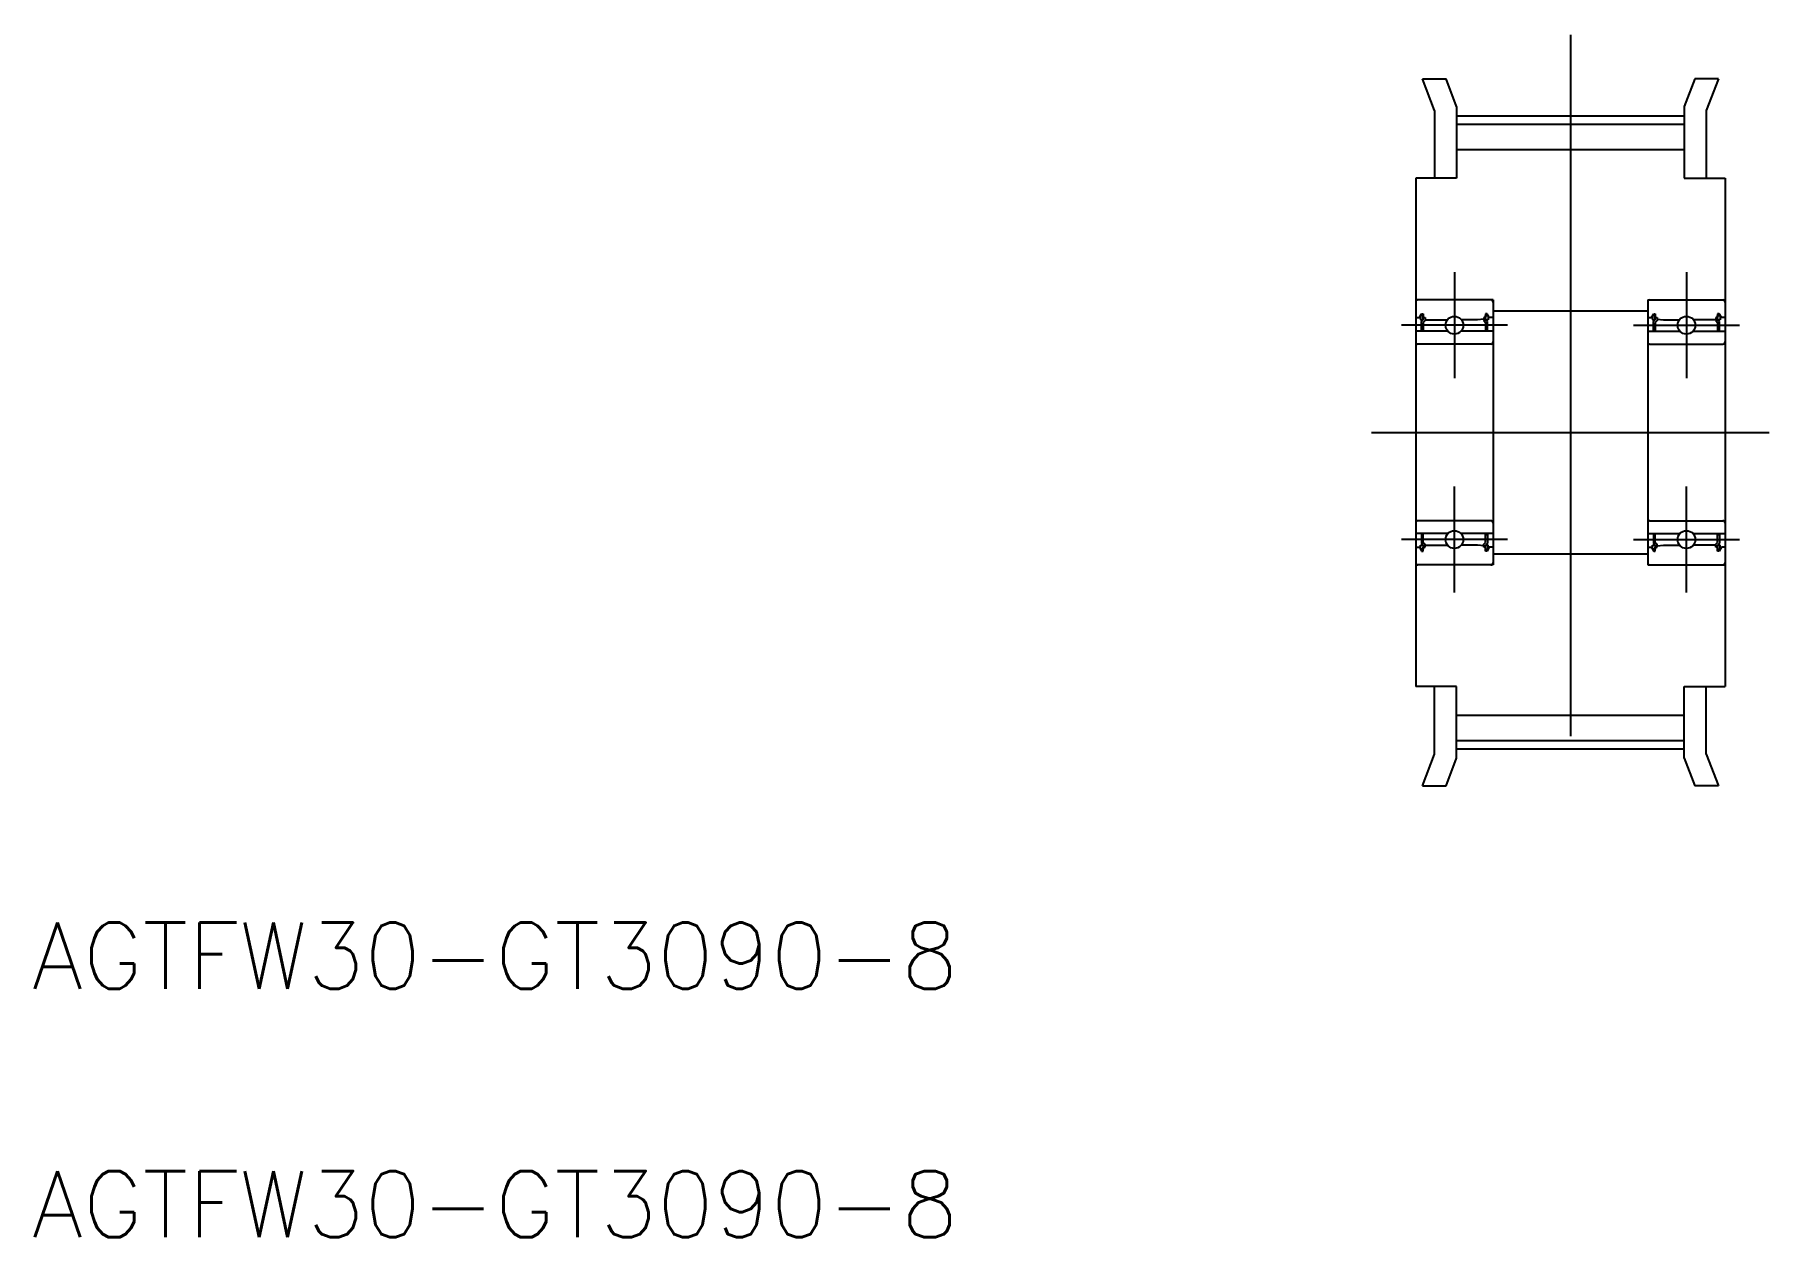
# Model space of a CAD drawing. Extents: x -62.5 to 16, y -36.4 to 18.
import ezdxf

# ---------------------------------------------------------------- set-up
doc = ezdxf.new("R2010")
doc.units = 0
doc.linetypes.add('CENTER', pattern=[50.8, 31.75, -6.35, 6.35, -6.35])
doc.layers.get('0').update_dxf_attribs({"linetype": 'CONTINUOUS'})
doc.layers.add('CENTER', color=1, linetype='CENTER')
doc.styles.get("Standard").update_dxf_attribs({"font": 'txt.shx', "height": 3, "bigfont": 'bigfont.shx'})

msp = doc.modelspace()

# ---------------------------------------------------------------- linework, layer by layer
at = {"color": 7, "linetype": 'CONTINUOUS'}
for p, q in [((0.3, 16), (1.371, 16)), ((0.85, 14.565), (0.3, 16)), ((1.85, 14.75), (1.371, 16)), ((12.629, 16), (12.15, 14.75)), ((13.7, 16), (12.629, 16)), ((13.7, 16), (13.15, 14.565)), ((0.85, 14.565), (0.85, 11.5)), ((1.85, 14.75), (1.85, 11.5)), ((12.15, 14.75), (12.15, 11.5)), ((13.15, 14.565), (13.15, 11.5)), ((1.85, 13.945), (12.15, 13.945)), ((1.85, 12.805), (12.15, 12.805)), ((0, 11.5), (0, -11.5)), ((1.85, 11.5), (0, 11.5)), ((12.15, 11.5), (14, 11.5)), ((14, 11.5), (14, -11.5)), ((3.5, 6), (0, 6)), ((3.5, 6), (3.5, -6)), ((3.5, 5.5), (10.5, 5.5)), ((10.5, 6), (10.5, -6)), ((10.5, 6), (14, 6)), ((0, 5.2), (0.17, 5.2)), ((0.17, 5.2), (0.268, 5.37)), ((0.34, 5.285), (0.219, 5.285)), ((0.219, 5.285), (0.219, 5.1)), ((0.219, 5.1), (0.34, 5.1)), ((0.255, 5.015), (0.34, 5.1)), ((0.255, 4.575), (0.255, 5.015)), ((0.268, 5.37), (0.34, 5.37)), ((0.34, 5.37), (0.34, 5.2)), ((0.34, 5.1), (0.34, 5.285)), ((0.34, 5.2), (0.425, 5.2)), ((0.425, 5.065), (0.34, 4.98)), ((0.34, 4.98), (0.34, 4.575)), ((0.425, 5.2), (0.425, 5.065)), ((0.425, 5.13), (0.455, 5.1)), ((0.455, 5.1), (1.438, 5.1)), ((2.795, 5.1), (2.062, 5.1)), ((3.075, 5.13), (2.795, 5.1)), ((3.16, 5.2), (3.075, 5.2)), ((3.075, 5.2), (3.075, 5.065)), ((3.075, 5.065), (3.16, 4.98)), ((3.16, 5.37), (3.16, 5.2)), ((3.232, 5.37), (3.16, 5.37)), ((3.16, 5.1), (3.16, 5.285)), ((3.16, 5.285), (3.281, 5.285)), ((3.245, 5.015), (3.16, 5.1)), ((3.281, 5.1), (3.16, 5.1)), ((3.16, 4.98), (3.16, 4.575)), ((3.33, 5.2), (3.232, 5.37)), ((3.245, 4.575), (3.245, 5.015)), ((3.281, 5.285), (3.281, 5.1)), ((3.5, 5.2), (3.33, 5.2)), ((10.5, 5.2), (10.67, 5.2)), ((10.67, 5.2), (10.768, 5.37)), ((10.84, 5.285), (10.719, 5.285)), ((10.719, 5.285), (10.719, 5.1)), ((10.719, 5.1), (10.84, 5.1)), ((10.755, 5.015), (10.84, 5.1)), ((10.755, 4.575), (10.755, 5.015)), ((10.768, 5.37), (10.84, 5.37)), ((10.84, 5.37), (10.84, 5.2)), ((10.84, 5.1), (10.84, 5.285)), ((10.84, 5.2), (10.925, 5.2)), ((10.925, 5.065), (10.84, 4.98)), ((10.84, 4.98), (10.84, 4.575)), ((10.925, 5.2), (10.925, 5.065)), ((10.925, 5.13), (11.205, 5.1)), ((11.205, 5.1), (11.938, 5.1)), ((13.545, 5.1), (12.562, 5.1)), ((13.575, 5.13), (13.545, 5.1)), ((13.575, 5.2), (13.575, 5.065)), ((13.66, 5.2), (13.575, 5.2)), ((13.575, 5.065), (13.66, 4.98)), ((13.66, 5.37), (13.66, 5.2)), ((13.732, 5.37), (13.66, 5.37)), ((13.66, 5.1), (13.66, 5.285)), ((13.66, 5.285), (13.781, 5.285)), ((13.745, 5.015), (13.66, 5.1)), ((13.781, 5.1), (13.66, 5.1)), ((13.66, 4.98), (13.66, 4.575)), ((13.83, 5.2), (13.732, 5.37)), ((13.745, 4.575), (13.745, 5.015)), ((13.781, 5.285), (13.781, 5.1)), ((14, 5.2), (13.83, 5.2)), ((1.46, 4.575), (0, 4.575)), ((3.4, 4), (0.1, 4)), ((0.34, 4.628), (0.255, 4.628)), ((3.5, 4.575), (2.04, 4.575)), ((3.16, 4.628), (3.245, 4.628)), ((10.5, 4.575), (11.96, 4.575)), ((10.6, 4), (13.9, 4)), ((10.84, 4.628), (10.755, 4.628)), ((12.54, 4.575), (14, 4.575)), ((13.66, 4.628), (13.745, 4.628)), ((1.46, -4.575), (0, -4.575)), ((3.4, -4), (0.1, -4)), ((0.255, -4.575), (0.255, -5.015)), ((0.34, -4.628), (0.255, -4.628)), ((0.34, -4.98), (0.34, -4.575)), ((3.5, -4.575), (2.04, -4.575)), ((3.16, -4.98), (3.16, -4.575)), ((3.16, -4.628), (3.245, -4.628)), ((3.245, -4.575), (3.245, -5.015)), ((10.5, -4.575), (11.96, -4.575)), ((10.6, -4), (13.9, -4)), ((10.755, -4.575), (10.755, -5.015)), ((10.84, -4.628), (10.755, -4.628)), ((10.84, -4.98), (10.84, -4.575)), ((12.54, -4.575), (14, -4.575)), ((13.66, -4.98), (13.66, -4.575)), ((13.66, -4.628), (13.745, -4.628)), ((13.745, -4.575), (13.745, -5.015)), ((0, -5.2), (0.17, -5.2)), ((0.17, -5.2), (0.268, -5.37)), ((0.219, -5.1), (0.34, -5.1)), ((0.219, -5.285), (0.219, -5.1)), ((0.34, -5.285), (0.219, -5.285)), ((0.255, -5.015), (0.34, -5.1)), ((0.268, -5.37), (0.34, -5.37)), ((0.425, -5.065), (0.34, -4.98)), ((0.34, -5.1), (0.34, -5.285)), ((0.34, -5.37), (0.34, -5.2)), ((0.34, -5.2), (0.425, -5.2)), ((0.425, -5.2), (0.425, -5.065)), ((0.425, -5.13), (0.455, -5.1)), ((0.455, -5.1), (1.438, -5.1)), ((2.795, -5.1), (2.062, -5.1)), ((3.075, -5.13), (2.795, -5.1)), ((3.075, -5.065), (3.16, -4.98)), ((3.075, -5.2), (3.075, -5.065)), ((3.16, -5.2), (3.075, -5.2)), ((3.245, -5.015), (3.16, -5.1)), ((3.16, -5.1), (3.16, -5.285)), ((3.281, -5.1), (3.16, -5.1)), ((3.16, -5.37), (3.16, -5.2)), ((3.16, -5.285), (3.281, -5.285)), ((3.232, -5.37), (3.16, -5.37)), ((3.33, -5.2), (3.232, -5.37)), ((3.281, -5.285), (3.281, -5.1)), ((3.5, -5.2), (3.33, -5.2)), ((10.5, -5.2), (10.67, -5.2)), ((10.67, -5.2), (10.768, -5.37)), ((10.719, -5.1), (10.84, -5.1)), ((10.719, -5.285), (10.719, -5.1)), ((10.84, -5.285), (10.719, -5.285)), ((10.755, -5.015), (10.84, -5.1)), ((10.768, -5.37), (10.84, -5.37)), ((10.925, -5.065), (10.84, -4.98)), ((10.84, -5.1), (10.84, -5.285)), ((10.84, -5.2), (10.925, -5.2)), ((10.84, -5.37), (10.84, -5.2)), ((10.925, -5.2), (10.925, -5.065)), ((10.925, -5.13), (11.205, -5.1)), ((11.205, -5.1), (11.938, -5.1)), ((13.545, -5.1), (12.562, -5.1)), ((13.575, -5.13), (13.545, -5.1)), ((13.575, -5.065), (13.66, -4.98)), ((13.575, -5.2), (13.575, -5.065)), ((13.66, -5.2), (13.575, -5.2)), ((13.745, -5.015), (13.66, -5.1)), ((13.66, -5.1), (13.66, -5.285)), ((13.781, -5.1), (13.66, -5.1)), ((13.66, -5.37), (13.66, -5.2)), ((13.66, -5.285), (13.781, -5.285)), ((13.732, -5.37), (13.66, -5.37)), ((13.83, -5.2), (13.732, -5.37)), ((13.781, -5.285), (13.781, -5.1)), ((14, -5.2), (13.83, -5.2)), ((3.5, -6), (0, -6)), ((3.5, -5.5), (10.5, -5.5)), ((10.5, -6), (14, -6)), ((1.85, -11.5), (0, -11.5)), ((0.85, -14.565), (0.85, -11.5)), ((1.85, -14.75), (1.85, -11.5)), ((12.15, -14.75), (12.15, -11.5)), ((12.15, -11.5), (14, -11.5)), ((13.15, -14.565), (13.15, -11.5)), ((1.85, -12.805), (12.15, -12.805)), ((1.85, -13.945), (12.15, -13.945)), ((0.3, -16), (0.85, -14.565)), ((1.371, -16), (1.85, -14.75)), ((12.15, -14.75), (12.629, -16)), ((13.15, -14.565), (13.7, -16)), ((0.3, -16), (1.371, -16)), ((13.7, -16), (12.629, -16))]:
    msp.add_line(p, q, dxfattribs=at)
for centre in [(1.75, 4.85), (12.25, 4.85), (1.75, -4.85), (12.25, -4.85)]:
    msp.add_circle(centre, 0.4, dxfattribs=at)
for centre, start, end in [((0.1, 5.9), 90, 180), ((3.4, 5.9), 0, 90), ((10.6, 5.9), 90, 180), ((13.9, 5.9), 0, 90), ((0.1, 4.1), 180, 270), ((3.4, 4.1), 270, 0), ((10.6, 4.1), 180, 270), ((13.9, 4.1), 270, 0), ((0.1, -4.1), 90, 180), ((3.4, -4.1), 360, 90), ((10.6, -4.1), 90, 180), ((13.9, -4.1), 0, 90), ((0.1, -5.9), 180, 270), ((3.4, -5.9), 270, 0), ((10.6, -5.9), 180, 270), ((13.9, -5.9), 270, 0)]:
    msp.add_arc(centre, 0.1, start, end, dxfattribs=at)
at = {"layer": 'CENTER', "color": 1, "linetype": 'CENTER'}
for p, q in [((7, 18), (7, -18)), ((1.85, 14.325), (12.15, 14.325)), ((1.75, 7.25), (1.75, 2.45)), ((12.25, 7.25), (12.25, 2.45)), ((4.15, 4.85), (-0.65, 4.85)), ((9.85, 4.85), (14.65, 4.85)), ((-2, 0), (16, 0)), ((1.75, -7.25), (1.75, -2.45)), ((12.25, -7.25), (12.25, -2.45)), ((4.15, -4.85), (-0.65, -4.85)), ((9.85, -4.85), (14.65, -4.85)), ((1.85, -14.325), (12.15, -14.325))]:
    msp.add_line(p, q, dxfattribs=at)

# ---------------------------------------------------------------- texts
at = {"color": 7, "linetype": 'CONTINUOUS'}
for p in [(-62.62, -25.182), (-62.62, -36.43)]:
    msp.add_text('AGTFW30-GT3090-8', height=3, dxfattribs=at).set_placement(p)

doc.saveas('drawing.dxf')
